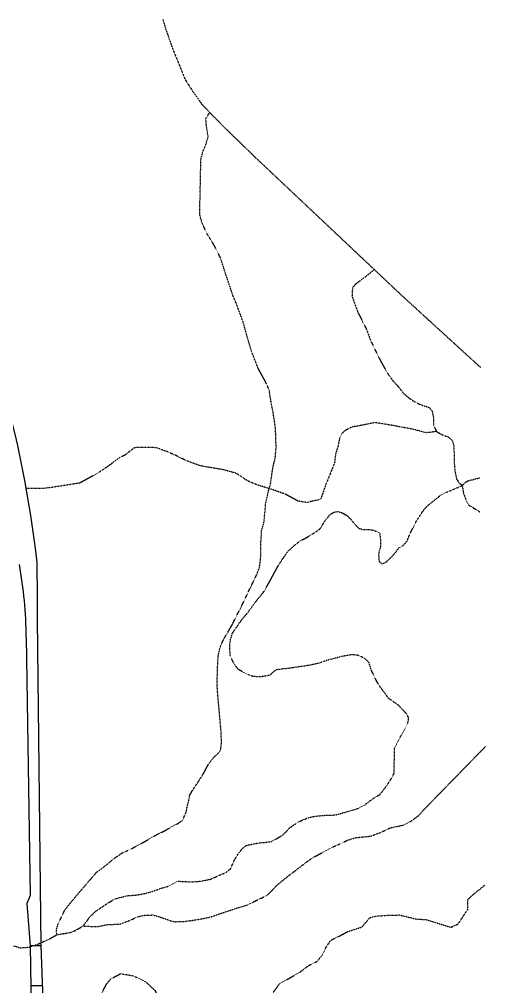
# Model space of a CAD drawing. Header units: millimetres. Extents: x -14000 to -11893, y 5996570 to 5998427.
# Drawn here: x -12468 to -11977, y 5997261 to 5998281 of the extents above; entities that cross this region are included whole.
import ezdxf

# ---------------------------------------------------------------- set-up
doc = ezdxf.new("R2010")
doc.units = ezdxf.units.MM
doc.header["$LTSCALE"] = 0.25
doc.linetypes.add('DASHED2', pattern=[0.375, 0.25, -0.125])
doc.layers.add('3_road_UNBC', color=8, linetype='Continuous')
doc.layers.add('3_trails', color=88, linetype='DASHED2')

msp = doc.modelspace()

# ---------------------------------------------------------------- linework, layer by layer
at = {"layer": '3_road_UNBC'}
for p, q in [((-12445.8, 5997304), (-12457.2, 5997303.8)), ((-12457.2, 5997303.8), (-12455.3, 5997208.2)), ((-12445.8, 5997304), (-12442.3, 5997208.5)), ((-12456.4, 5997262), (-12444.9, 5997262.2))]:
    msp.add_line(p, q, dxfattribs=at)
for points in [[(-12449.5, 5997648.6), (-12445.8, 5997304)], [(-12461.3, 5997629.5), (-12456.9, 5997357)], [(-12456.9, 5997357), (-12460.5, 5997348.7), (-12457.2, 5997303.8), (-12457.2, 5997303.8)]]:
    msp.add_lwpolyline(points, dxfattribs=at)
for centre, radius, start, end in [((-13555.2, 5997588.8), 1111.8, 6.1672, 16.4755), ((-12887.7, 5997628.6), 426.4, 0.1217, 10.4849), ((-13847.5, 5997670), 1398.2, 359.1203, 1.5636)]:
    msp.add_arc(centre, radius, start, end, dxfattribs=at)
at = {"layer": '3_trails', "ltscale": 0.5, "flags": 128}
for points in [[(-12317.2, 5998281.1), (-12313.9, 5998270.2), (-12306.5, 5998249.1), (-12299.8, 5998232.9), (-12293.7, 5998217.8), (-12285.5, 5998204.9), (-12275.5, 5998190.9), (-12253.8, 5998168.6), (-12218.5, 5998134.4), (-12064.5, 5997989.2), (-11982.3, 5997914.1)], [(-12428.9, 5997315.7), (-12429.5, 5997320.7), (-12427.7, 5997326.7), (-12423.1, 5997336.2), (-12420.5, 5997341.7), (-12415.3, 5997348.3), (-12401.9, 5997364.3), (-12394.1, 5997373.3), (-12386.6, 5997382), (-12380.1, 5997386.6), (-12374.7, 5997390.9), (-12369.2, 5997395.6), (-12360.3, 5997401.8), (-12354.1, 5997404.6), (-12344.3, 5997409.4), (-12337.2, 5997413.4), (-12323.5, 5997421.3), (-12315.4, 5997425.2), (-12308.6, 5997429.1), (-12304.8, 5997431.2), (-12300.6, 5997433.3), (-12296.5, 5997436.3), (-12294.6, 5997440.3), (-12292.5, 5997445.2), (-12291.3, 5997451.8), (-12289.8, 5997457.2), (-12288.8, 5997462.7), (-12286.4, 5997467), (-12279.5, 5997477.5), (-12274.5, 5997485.2), (-12269.5, 5997494.7), (-12265.3, 5997500.4), (-12262.8, 5997503.3), (-12258.6, 5997507.2), (-12256.2, 5997510.4), (-12255.3, 5997517.8), (-12255.8, 5997530.9), (-12259, 5997566.5), (-12260, 5997580.2), (-12259.3, 5997600.3), (-12258.8, 5997609.8), (-12256.4, 5997620), (-12252.8, 5997627.7), (-12248.4, 5997634.9), (-12243.1, 5997644.3), (-12237.1, 5997656.5), (-12231.3, 5997668.1), (-12225.7, 5997679.9), (-12220.8, 5997690), (-12217.6, 5997696.7), (-12215.1, 5997703.5), (-12214, 5997713.4), (-12213.7, 5997730.2), (-12213, 5997742), (-12210.4, 5997751.1), (-12208.7, 5997770.4), (-12206, 5997782.7), (-12203.5, 5997791.8), (-12201.2, 5997807.7), (-12198.6, 5997818.9), (-12197.7, 5997830), (-12198.3, 5997848.5), (-12199.2, 5997855.8), (-12200.7, 5997865.5), (-12202.5, 5997874.9), (-12204.2, 5997884.3), (-12204.8, 5997889.8), (-12208.8, 5997898.7), (-12216.7, 5997913.1), (-12223.6, 5997930.9), (-12228.3, 5997946.6), (-12232.2, 5997961.1), (-12237.5, 5997975.6), (-12243.5, 5997990.5), (-12252.1, 5998016.2), (-12256.2, 5998029.1), (-12264, 5998044.6), (-12269.9, 5998053.9), (-12275.6, 5998065.7), (-12278.3, 5998075.4), (-12277, 5998133.4), (-12275.1, 5998141), (-12271.7, 5998149.4), (-12269.4, 5998157.2), (-12271.2, 5998169), (-12271.9, 5998176.2), (-12268.3, 5998182.1)], [(-12439.1, 5997309.9), (-12450, 5997305), (-12460.3, 5997302), (-12467.4, 5997301.6), (-12474.6, 5997303.7), (-12478.8, 5997312.3), (-12481.1, 5997328.7), (-12481.8, 5997347), (-12481.5, 5997361.3), (-12477.1, 5997386.9), (-12477.2, 5997415.1), (-12477.2, 5997430.1), (-12479.3, 5997448.4), (-12479.2, 5997459.6), (-12476, 5997476.1), (-12478.1, 5997495.3), (-12482.7, 5997508), (-12485.7, 5997518.9), (-12486.4, 5997528.2), (-12482.9, 5997540.9), (-12480.6, 5997560.1), (-12480, 5997570.8), (-12479.7, 5997584.2), (-12480.3, 5997598.2), (-12481.8, 5997617.3), (-12485.5, 5997624.9), (-12491.9, 5997631.1), (-12499.9, 5997635.3), (-12504.5, 5997643.4), (-12506.7, 5997655.3), (-12506.9, 5997665.1), (-12508.3, 5997678.8), (-12519.4, 5997696.6), (-12524.2, 5997707.2), (-12524.7, 5997713.5), (-12524.6, 5997723.3), (-12521.5, 5997732.7), (-12518.2, 5997746.5), (-12517.9, 5997756.6), (-12522.2, 5997764.5), (-12533, 5997771.6), (-12552.8, 5997786.5), (-12574.4, 5997802.5), (-12589.5, 5997817.1), (-12607.7, 5997831), (-12622.6, 5997845.3), (-12628.2, 5997849.6), (-12640.8, 5997874.1), (-12645.1, 5997878.7), (-12657.3, 5997897.5), (-12658.9, 5997907.1), (-12663.8, 5997918), (-12670.5, 5997933.9), (-12674.3, 5997943.2), (-12676, 5997947), (-12696.7, 5997963.1), (-12709.6, 5997972.4), (-12732.9, 5997991.2), (-12749.1, 5998002.7), (-12754.7, 5998007), (-12762.7, 5998009), (-12770.8, 5998012.5), (-12779.8, 5998021.9), (-12790.1, 5998035), (-12794.2, 5998046.2), (-12801.9, 5998058.7), (-12805.6, 5998064.9), (-12814.3, 5998071.4), (-12820.8, 5998078.1), (-12824.7, 5998083.5), (-12830.6, 5998087.5), (-12837.8, 5998090.1), (-12844.5, 5998095), (-12855.3, 5998099.4), (-12864.6, 5998106.4), (-12868.5, 5998108.8), (-12985.1, 5998113.1)], [(-12094.1, 5998017.1), (-12103.8, 5998009.3), (-12113.4, 5998002.2), (-12117.2, 5997998.1), (-12117.7, 5997989.1), (-12115.3, 5997982.4), (-12111.3, 5997971.6), (-12106.3, 5997961.9), (-12102.1, 5997953.4), (-12097.8, 5997941.6), (-12092, 5997929.7), (-12087.6, 5997920.8), (-12080.9, 5997908.9), (-12074.7, 5997900), (-12069.1, 5997894), (-12063.1, 5997886.4), (-12057.8, 5997881.9), (-12051.4, 5997877.5), (-12045.2, 5997874.7), (-12040.8, 5997873.1), (-12036.6, 5997871.9), (-12033.2, 5997868.1), (-12031.8, 5997860.9), (-12031.8, 5997852.8), (-12028.6, 5997846.4), (-12023.5, 5997843.4), (-12014.9, 5997840), (-12011.9, 5997836.6), (-12010.5, 5997831.8), (-12010.1, 5997824.8), (-12009.9, 5997813.1), (-12009.1, 5997804.3), (-12007.4, 5997796.3), (-12005, 5997792.2), (-12001.2, 5997789.5)], [(-12028.6, 5997846.4), (-12039.5, 5997845), (-12046.9, 5997847), (-12054.3, 5997849), (-12064.2, 5997850.7), (-12072.1, 5997852.3), (-12082.1, 5997854), (-12093.3, 5997855.7), (-12099.5, 5997854.6), (-12111, 5997852.2), (-12116.8, 5997851.3), (-12120.5, 5997849.9), (-12125.7, 5997846.8), (-12128.2, 5997844.3), (-12130.8, 5997839.2), (-12132.5, 5997830.4), (-12134.9, 5997823.4), (-12136, 5997813.9), (-12137.3, 5997810.4), (-12139.5, 5997804.7), (-12142.8, 5997796.7), (-12145.4, 5997790.3), (-12148.7, 5997780.9), (-12150.5, 5997775.7), (-12153, 5997774.2), (-12160.3, 5997772.7), (-12165.1, 5997771.5), (-12174.6, 5997773), (-12188.2, 5997780.3), (-12196.2, 5997783.2), (-12200.7, 5997784.8), (-12216.6, 5997789.7), (-12227.8, 5997794.3), (-12239.5, 5997802.2), (-12253.3, 5997806), (-12278.1, 5997810.3), (-12292.2, 5997815.6), (-12301.9, 5997820.3), (-12311.5, 5997824.7), (-12324.2, 5997829.3), (-12335.7, 5997829.6), (-12347.1, 5997829.3), (-12356.8, 5997821.7), (-12362.2, 5997819.1), (-12376.9, 5997808.4), (-12385.2, 5997802.8), (-12404.7, 5997792), (-12404.7, 5997792), (-12434.3, 5997787.4), (-12445.2, 5997786.1), (-12461, 5997786.1)], [(-12001.2, 5997789.5), (-11998.5, 5997792.5), (-11995.4, 5997794.4), (-11982.3, 5997797.7)], [(-12414.2, 5997318.1), (-12408.5, 5997320.6), (-12401.2, 5997324.9), (-12393.3, 5997335.4), (-12387.8, 5997340.5), (-12381.1, 5997345.1), (-12374.5, 5997349.4), (-12367.4, 5997353.6), (-12354.8, 5997356.8), (-12344.6, 5997357.6), (-12335.3, 5997359.3), (-12327.8, 5997361.5), (-12317.5, 5997365.2), (-12310.7, 5997367), (-12305.9, 5997369.6), (-12301.5, 5997372.1), (-12294.8, 5997371.8), (-12287, 5997371.3), (-12276.6, 5997372.2), (-12266.5, 5997374.3), (-12259.5, 5997377.6), (-12251.1, 5997381.1), (-12245.9, 5997384.9), (-12241.3, 5997395.2), (-12237.8, 5997400.7), (-12234, 5997405.8), (-12229.4, 5997409.8), (-12217.1, 5997412.3), (-12210.1, 5997413), (-12202.3, 5997414.1), (-12198.6, 5997416.2), (-12190.6, 5997420.8), (-12183.5, 5997428.2), (-12176.2, 5997433.4), (-12171.3, 5997435.9), (-12164.7, 5997438.8), (-12157.3, 5997440.6), (-12146.6, 5997441.6), (-12135, 5997442), (-12125.8, 5997444.6), (-12110.8, 5997449), (-12104.6, 5997452.3), (-12095.9, 5997459), (-12088, 5997463.8), (-12081.3, 5997472.5), (-12075.6, 5997481.3), (-12073.3, 5997486), (-12073.1, 5997495.3), (-12072.9, 5997512.7), (-12066.1, 5997525.5), (-12061.7, 5997533.2), (-12059, 5997538.6), (-12057.8, 5997543.8), (-12059.9, 5997548.4), (-12069, 5997557.9), (-12079.4, 5997565.1), (-12081.9, 5997569), (-12086.6, 5997575), (-12090.9, 5997581.6), (-12097.2, 5997594.3), (-12099.8, 5997602.8), (-12104.9, 5997607.5), (-12111.9, 5997610.5), (-12118.7, 5997610.9), (-12128.7, 5997609), (-12145.4, 5997604.6), (-12151.1, 5997602.4), (-12158.6, 5997600.6), (-12166.7, 5997599.1), (-12175.1, 5997598), (-12186, 5997596.3), (-12192.6, 5997595.8), (-12198.5, 5997594.7), (-12204.2, 5997589.4), (-12214.3, 5997587.5), (-12222.4, 5997588.1), (-12228.7, 5997590.6), (-12237.6, 5997595.4), (-12241.9, 5997601.2), (-12246, 5997609.7), (-12246.6, 5997617.8), (-12246.2, 5997625.6), (-12243.7, 5997633.8), (-12234.4, 5997647.2), (-12226.6, 5997656.6), (-12217.8, 5997668.7), (-12211.1, 5997676.8), (-12205.9, 5997685.6), (-12195.6, 5997704.6), (-12190.8, 5997712.1), (-12184.9, 5997720.4), (-12177.6, 5997726.9), (-12173, 5997730.5), (-12165.9, 5997734.4), (-12158.6, 5997738.8), (-12151.6, 5997743.4), (-12147.5, 5997750), (-12143.9, 5997755.1), (-12140.8, 5997758.8), (-12137, 5997761.1), (-12133.1, 5997762.1), (-12128.7, 5997760.9), (-12123, 5997757.9), (-12118.9, 5997753.7), (-12115.1, 5997749), (-12110.7, 5997744.3), (-12106.6, 5997743.2), (-12101, 5997743), (-12095.8, 5997742.4), (-12092.4, 5997741.3), (-12088.4, 5997739.2), (-12087.8, 5997733.2), (-12087.6, 5997727.9), (-12087.9, 5997723.6), (-12089, 5997721.4), (-12089.6, 5997716.5), (-12089.5, 5997712.6), (-12089.1, 5997709.5), (-12089.1, 5997709.5), (-12086.3, 5997706.9), (-12082.8, 5997707.9), (-12076.2, 5997713.7), (-12071.5, 5997719.3), (-12068.3, 5997723.5), (-12065.3, 5997725), (-12061.3, 5997728.6), (-12059.4, 5997731.4), (-12056.7, 5997738.2), (-12052.8, 5997746), (-12049.8, 5997751.9), (-12045.8, 5997757.9), (-12042.3, 5997763.3), (-12038, 5997768.1), (-12034, 5997771.3), (-12024.9, 5997778.7), (-12018.5, 5997782.2), (-12012, 5997784.8), (-12006.2, 5997787.3), (-12001.2, 5997789.5)], [(-12001.2, 5997789.5), (-12000.5, 5997782.3), (-11997.5, 5997774.3), (-11994.5, 5997768.8), (-11982.9, 5997761.7)], [(-12401.2, 5997324.9), (-12391.4, 5997324.4), (-12384.8, 5997324.5), (-12375.9, 5997326.3), (-12369.1, 5997326.6), (-12362.7, 5997326.8), (-12357.2, 5997328.7), (-12351, 5997331.2), (-12343.9, 5997334.6), (-12335.6, 5997336.3), (-12327.6, 5997336.5), (-12320, 5997334.3), (-12308.5, 5997330.3), (-12304.1, 5997329.4), (-12295, 5997329.6), (-12286.2, 5997330.8), (-12276.7, 5997332.4), (-12267.4, 5997334.2), (-12253.1, 5997339.1), (-12237.6, 5997344.2), (-12227.5, 5997347.2), (-12218.6, 5997351.8), (-12207.4, 5997357.1), (-12202.1, 5997362.2), (-12197, 5997367.7), (-12190.6, 5997373), (-12183.3, 5997378.8), (-12171.5, 5997387.8), (-12162.3, 5997394.8), (-12155.8, 5997398.7), (-12144.3, 5997404.8), (-12136.4, 5997408.9), (-12130, 5997411.7), (-12122.5, 5997415.4), (-12114, 5997418), (-12102.8, 5997419.1), (-12097.5, 5997419.8), (-12086.6, 5997424), (-12077.2, 5997428.4), (-12068.1, 5997430.2), (-12062.5, 5997431.5), (-12055.2, 5997435.7), (-12047.2, 5997441.4), (-12042.3, 5997447.1), (-11976.8, 5997514.3)], [(-12443.7, 5997247.9), (-12428.7, 5997241.6), (-12419.1, 5997238.1), (-12407.1, 5997237.5), (-12399.2, 5997237.9), (-12392.2, 5997241.1), (-12386.1, 5997247.5), (-12381.2, 5997254.6), (-12376.6, 5997263.5), (-12372, 5997269.2), (-12367.1, 5997271.7), (-12361.7, 5997274.6), (-12349, 5997272.5), (-12342.9, 5997270), (-12334.7, 5997265.5), (-12325.5, 5997257), (-12313.7, 5997236), (-12307.2, 5997227.9), (-12289, 5997216.6), (-12276.9, 5997212.4), (-12264.4, 5997211.7), (-12253.4, 5997214.6), (-12239.3, 5997221.7), (-12229.2, 5997228.9), (-12216.8, 5997235), (-12208.3, 5997240.7), (-12202.7, 5997248.9), (-12199.9, 5997256), (-12194.2, 5997263.9), (-12172.9, 5997276), (-12163.4, 5997283.2), (-12154.5, 5997287.5), (-12149.6, 5997293.5), (-12144.6, 5997303.1), (-12140, 5997309.9), (-12133.3, 5997313.1), (-12122.3, 5997318.9), (-12107.1, 5997323.9), (-12099.1, 5997333.5), (-12092.7, 5997335.3), (-12081.3, 5997336.1), (-12067.5, 5997336.5), (-12050.4, 5997332.3), (-12039.4, 5997331.6), (-12017, 5997324.6), (-12013.1, 5997323.6), (-12005.7, 5997327.1), (-11995.4, 5997342.8), (-11995.5, 5997352.8), (-11989.1, 5997358.8), (-11977.4, 5997368.1)], [(-12439.1, 5997309.9), (-12428.9, 5997315.7), (-12414.2, 5997318.1)]]:
    msp.add_lwpolyline(points, dxfattribs=at)

doc.saveas('drawing.dxf')
